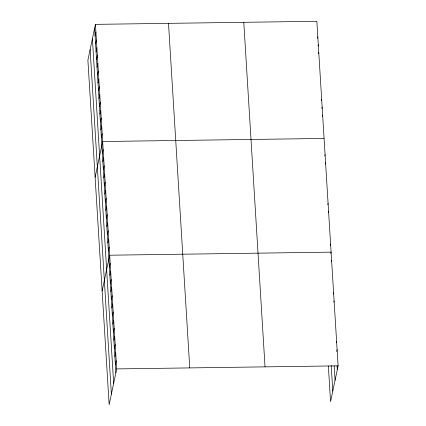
<?xml version="1.0" encoding="UTF-8"?>
<svg xmlns="http://www.w3.org/2000/svg" width="426" height="426" viewBox="0 0 426 426"><rect width="100%" height="100%" fill="white"/><g stroke="black" fill="none" stroke-linecap="round" stroke-linejoin="round"><path stroke-width="0.64" d="M95.435 24.362L87.894 60.146L109.147 404.7L116.692 368.916L95.435 24.362L316.853 21.3L338.106 365.854L330.565 401.638L328.366 366.025M95.104 36.04L95.919 32.174M95.584 43.846L96.398 39.985M96.068 51.658L96.883 47.792M96.548 59.47L97.362 55.604M97.032 67.276L97.847 63.415M97.511 75.088L98.326 71.222M97.996 82.894L98.805 79.034M98.475 90.706L99.29 86.84M98.954 98.518L99.769 94.652M99.439 106.324L100.254 102.464M99.918 114.136L100.733 110.27M100.403 121.948L101.218 118.082M100.882 129.754L101.697 125.894M101.367 137.566L102.181 133.7M95.12 177.296L102.661 141.512L324.079 138.45M102.346 153.498L103.161 149.632M102.847 161.619L103.662 157.753M103.353 169.74L104.162 165.874M103.853 177.86L104.668 174M104.354 185.981L105.169 182.12M104.855 194.107L105.669 190.241M105.355 202.228L106.17 198.362M105.856 210.348L106.67 206.482M106.356 218.469L107.171 214.608M106.857 226.589L107.671 222.729M107.357 234.715L108.172 230.849M107.858 242.836L108.673 238.97M108.358 250.957L109.173 247.091M102.133 290.995L109.674 255.211L331.093 252.149L330.821 253.438M109.365 267.198L110.18 263.337M109.865 275.318L110.68 271.458M110.366 283.444L111.181 279.578M110.866 291.565L111.681 287.699M111.367 299.686L112.182 295.82M111.868 307.806L112.682 303.946M112.368 315.927L113.183 312.066M112.869 324.053L113.683 320.187M113.369 332.173L114.184 328.308M113.87 340.294L114.685 336.428M114.37 348.415L115.185 344.549M114.876 356.535L115.686 352.675M115.377 364.656L116.191 360.795M317.546 38.207L317.812 36.918M318.025 46.019L318.297 44.73M318.504 53.825L318.776 52.542M321.396 100.685L321.667 99.396M321.88 108.497L322.152 107.208M322.36 116.309L322.631 115.02M324.809 155.98L325.081 154.691M325.31 164.101L325.581 162.812M327.812 204.709L328.084 203.42M328.313 212.83L328.584 211.541M330.32 245.317L330.592 244.029M331.322 261.559L331.593 260.27M333.324 294.047L333.595 292.758M333.824 302.167L334.096 300.878M336.332 342.776L336.604 341.487M336.694 351.541L337.104 349.608M116.692 368.916L338.106 365.854M337.062 365.966L337.291 369.715M334.186 365.881L335.07 380.248M331.204 365.487L332.786 391.105M243.784 22.312L265.036 366.866M168.504 23.35L189.756 367.904M94.62 28.228L115.877 372.782M92.399 38.761L113.657 383.315M90.115 49.613L111.367 394.167"/></g></svg>
